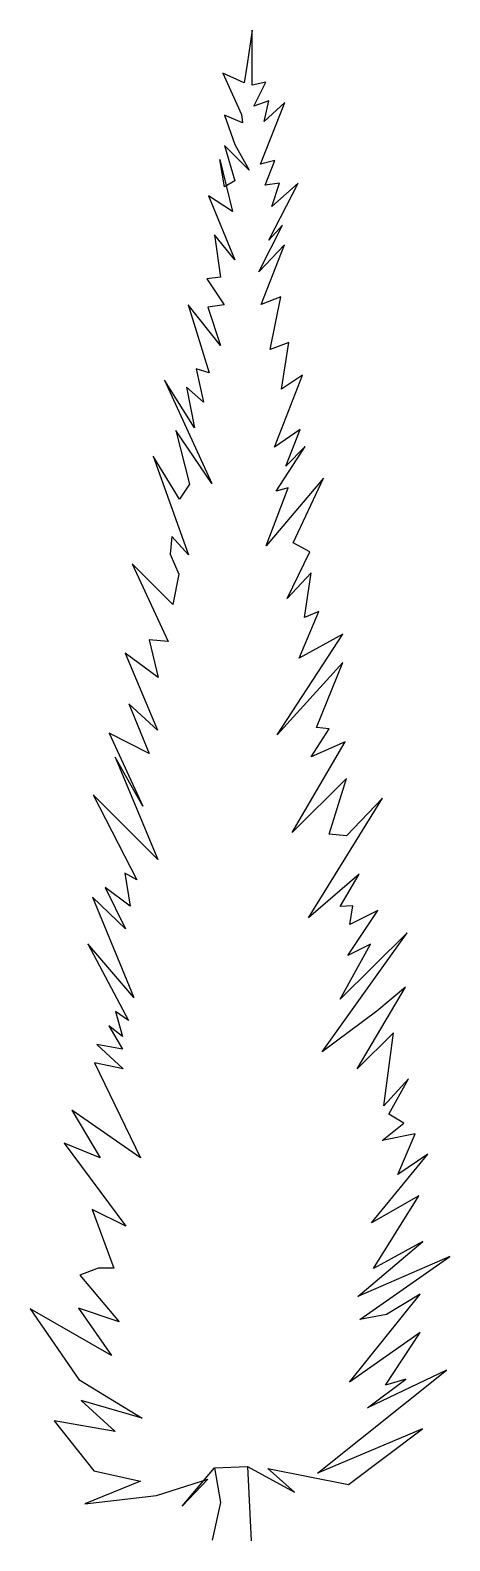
# Model space of a CAD drawing. Extents: x 112 to 539, y -691 to 847.
import ezdxf

# ---------------------------------------------------------------- set-up
doc = ezdxf.new("R2010")
doc.units = 0
doc.layers.get('0').update_dxf_attribs({"linetype": 'CONTINUOUS'})

msp = doc.modelspace()

# ---------------------------------------------------------------- linework, layer by layer
at = {"color": 0}
for p, q in [((333.4, -615.2), (337.2, -691)), ((299.6, -616.7), (305.7, -652)), ((305.7, -652), (297.4, -690.3))]:
    msp.add_line(p, q, dxfattribs=at)
msp.add_lwpolyline([(299.6, -616.7), (333.4, -615.2), (381.1, -641.4), (354.2, -617.5), (436.2, -633.8), (511.4, -577.1), (404.7, -622.1), (536, -517.4), (455.4, -555.6), (494.6, -526.5), (473.8, -532.6), (509.1, -479), (437, -529.5), (509.2, -439.9), (474.8, -460.6), (447.8, -465.8), (539.2, -401.6), (445.7, -442.2), (511.7, -386.2), (461.7, -413.7), (507.8, -339.6), (459.6, -367.1), (517, -297.3), (486.3, -318.1), (504.1, -276.5), (470.4, -283.5), (492.5, -265.8), (477.2, -256.6), (497.2, -220.7), (472, -248.2), (481.9, -173.8), (445.1, -210.5), (494.2, -127.2), (465.1, -151.7), (409.2, -193), (495.8, -72), (427.7, -139.3), (458.4, -83.3), (435.4, -94.9), (466.1, -49), (437.6, -63.4), (440.7, -44.3), (427.8, -45), (446.9, -12.2), (395.6, -56.5), (470.8, 65.3), (434, 27), (416.3, 28.6), (434.1, 85.3), (378.8, 30.2), (432.6, 122.7), (398, 107.4), (416.4, 135.9), (403.5, 137.4), (430.3, 203.3), (363.6, 129.8), (430.3, 232.4), (385.8, 208), (405.8, 255.5), (391.4, 249.3), (398.2, 294.7), (373.7, 268.6), (396.7, 316.1), (379.9, 325.3), (410.6, 391.2), (352.3, 322.3), (374.7, 381.2), (362.4, 378.1), (392.2, 423.4), (372.3, 403.5), (387, 440.9), (360.9, 422.6), (389.3, 496.1), (367.8, 481.7), (375.5, 529.2), (356.4, 522.2), (367.2, 575.8), (347.1, 568.2), (371, 628.8), (344.9, 601.3), (368.9, 648.7), (355.1, 633.4), (384.9, 691.6), (358.2, 668), (365.9, 691.7), (351.2, 689.5), (361.3, 714.7), (346.6, 711), (371.2, 773.8), (350.4, 754.5), (355.2, 775.3), (339.7, 769.9), (352, 794.4), (338.2, 791.3), (338.2, 847.4), (332.9, 812.8), (329.9, 793.7), (308.4, 803.6), (327.4, 761.6), (328.3, 753), (309.9, 760.7), (320.6, 730.9), (335, 704.8), (309.9, 730), (320.5, 694.1), (309.8, 688), (305.2, 715.6), (318.1, 662.6), (293.6, 678.8), (320.4, 613.5), (299.7, 639), (305.7, 595.8), (291.9, 594.3), (309.6, 567.6), (292.8, 565.2), (305.7, 526.2), (272.9, 567.6), (294.2, 498.6), (281.1, 502.4), (288.7, 468.6), (271.2, 484), (279.5, 442.6), (248.9, 491), (297.2, 385.9), (260.4, 439.6), (274.2, 385.2), (264.1, 369.9), (237.4, 413.5), (273.2, 313.2), (256.4, 331.6), (254.8, 313.9), (263.3, 293.3), (257.2, 262.6), (215.8, 304.1), (252.5, 225), (233.2, 226.5), (242.4, 188.2), (208.7, 212.8), (241.7, 134.6), (212.6, 161.5), (233.1, 110.7), (192.6, 131.6), (226.9, 57.1), (198.7, 107), (242.2, 2.8), (176.3, 68.8), (220.7, -18), (208.4, -11), (213.9, -44.7), (188.5, -25.6), (209.2, -67.7), (175.6, -35.5), (217.5, -137.6), (170.9, -83), (212.2, -161.2), (199.1, -152), (206, -177.4), (192.3, -166.6), (206, -190.3), (180, -185.7), (206.7, -210.2), (177.5, -204.1), (224.3, -300.9), (154.5, -252.4), (183.5, -300.9), (146.8, -286.1), (209.5, -370.5), (175.2, -353.6), (197.2, -413.4), (181.2, -413.4), (162.8, -420.4), (202.6, -467.9), (161.2, -454.1), (194.9, -502.3), (112.2, -454.7), (161.8, -526.8), (226.1, -566.1), (164.2, -548.2), (198.5, -579.8), (136.6, -569), (177, -619.6), (224.5, -630.4), (167.8, -653.3), (240.7, -644.9), (292.8, -628.1), (266.7, -655.7)], close=True, dxfattribs=at)

doc.saveas('drawing.dxf')
